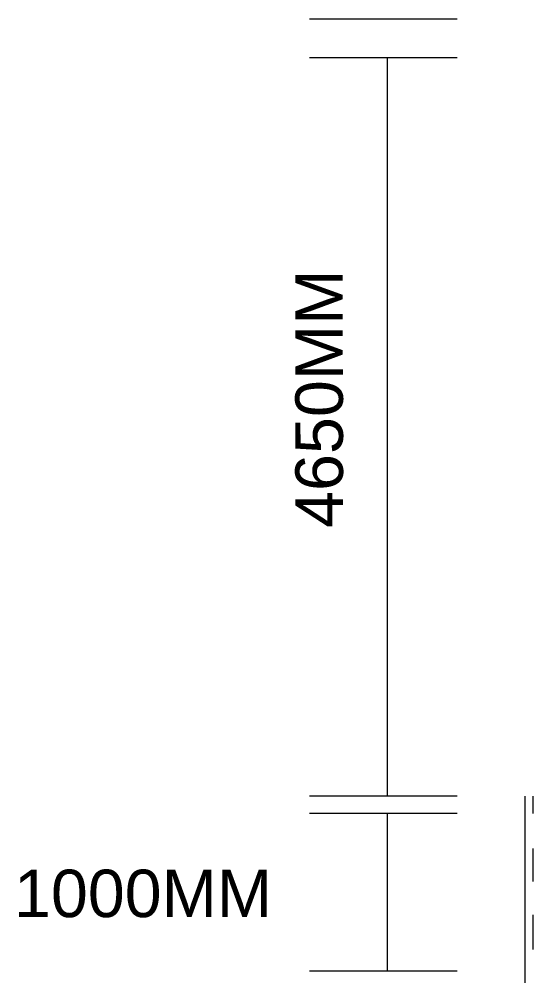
# Model space of a CAD drawing. Header units: inches. Extents: x 0.12 to 8.16, y 2.81 to 8.2.
# Drawn here: x 1.889 to 2.33, y 6.609 to 7.43 of the extents above; entities that cross this region are included whole.
import ezdxf

# ---------------------------------------------------------------- set-up
doc = ezdxf.new("R2010")
doc.units = ezdxf.units.IN
doc.header["$MEASUREMENT"] = 0
doc.layers.add('PDF_Geometry', color=7, linetype='Continuous', true_color=0x029e21)
doc.layers.add('PDF_Text', color=7, linetype='Continuous', true_color=0x5555ff)
doc.styles.add('PDF F2', font='arial.ttf')

msp = doc.modelspace()

# ---------------------------------------------------------------- linework, layer by layer
at = {"layer": 'PDF_Geometry', "color": 251, "lineweight": 9, "true_color": 0x6a6a6a}
for points in [[(2.265, 7.43), (2.13833, 7.43)], [(2.265, 7.39667), (2.13833, 7.39667)], [(2.205, 7.39667), (2.205, 6.76333)], [(2.265, 6.76333), (2.13833, 6.76333)], [(2.265, 6.74833), (2.13833, 6.74833)], [(2.205, 6.74833), (2.205, 6.61333)], [(2.265, 6.61333), (2.13833, 6.61333)]]:
    msp.add_lwpolyline(points, dxfattribs=at)
at = {"layer": 'PDF_Geometry', "color": 1, "lineweight": 13}
msp.add_lwpolyline([(2.32333, 5.525), (2.32333, 5.79333), (2.32333, 6.06333), (2.32333, 6.33167), (2.32333, 6.60167), (2.32333, 6.76333)], dxfattribs=at)
at = {"layer": 'PDF_Geometry', "color": 5, "lineweight": 9}
for points in [[(2.33, 6.76333), (2.33, 6.74833)], [(2.33, 6.71833), (2.33, 6.69)], [(2.33, 6.66167), (2.33, 6.63167)]]:
    msp.add_lwpolyline(points, dxfattribs=at)

# ---------------------------------------------------------------- texts
at = {"layer": 'PDF_Text', "insert": (2.14701, 6.99348), "char_height": 0.040799, "attachment_point": 4, "rotation": 90.04911, "style": 'PDF F2'}
msp.add_mtext('4650MM', dxfattribs=at)
at = {"layer": 'PDF_Text', "insert": (1.885, 6.67963), "char_height": 0.040723, "attachment_point": 4, "style": 'PDF F2'}
msp.add_mtext('1000MM', dxfattribs=at)

doc.saveas('drawing.dxf')
